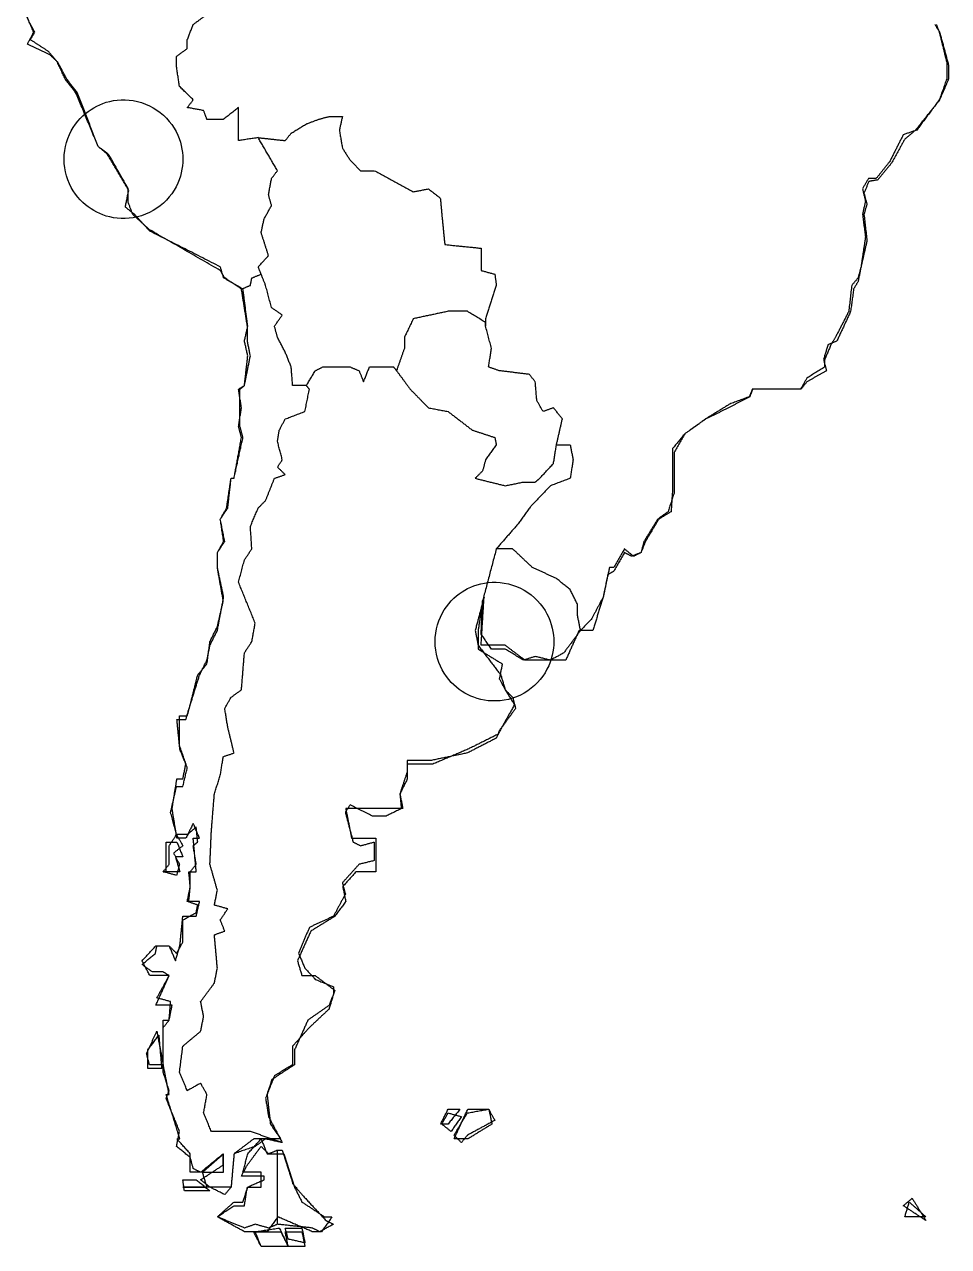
# Model space of a CAD drawing. Header units: millimetres. Extents: x 4 to 525, y -334 to -6.
# Drawn here: x 141.1 to 207, y -334.2 to -247 of the extents above; entities that cross this region are included whole.
import ezdxf

# ---------------------------------------------------------------- set-up
doc = ezdxf.new("R2010")
doc.units = ezdxf.units.MM
for name, color, linetype in [('B_LU4AA', 7, 'CONTINUOUS'), ('B_OA4B', 7, 'CONTINUOUS'), ('boundaries667', 7, 'CONTINUOUS'), ('boundaries722', 7, 'CONTINUOUS'), ('boundaries726', 7, 'CONTINUOUS'), ('boundaries760', 7, 'CONTINUOUS'), ('boundaries766', 7, 'CONTINUOUS'), ('boundaries788', 7, 'CONTINUOUS'), ('boundaries789', 7, 'CONTINUOUS'), ('boundaries794', 7, 'CONTINUOUS'), ('boundaries797', 7, 'CONTINUOUS'), ('boundaries799', 7, 'CONTINUOUS'), ('boundaries805', 7, 'CONTINUOUS'), ('boundaries808', 7, 'CONTINUOUS'), ('boundaries811', 7, 'CONTINUOUS'), ('boundaries814', 7, 'CONTINUOUS'), ('boundaries821', 7, 'CONTINUOUS'), ('boundaries822', 7, 'CONTINUOUS'), ('boundaries823', 7, 'CONTINUOUS'), ('boundaries824', 7, 'CONTINUOUS'), ('boundaries828', 7, 'CONTINUOUS'), ('boundaries829', 7, 'CONTINUOUS'), ('boundaries831', 7, 'CONTINUOUS'), ('boundaries832', 7, 'CONTINUOUS'), ('boundaries833', 7, 'CONTINUOUS'), ('boundaries834', 7, 'CONTINUOUS'), ('boundaries835', 7, 'CONTINUOUS'), ('boundaries837', 7, 'CONTINUOUS'), ('boundaries838', 7, 'CONTINUOUS'), ('boundaries840', 7, 'CONTINUOUS'), ('boundaries841', 7, 'CONTINUOUS'), ('mapOutline', 7, 'CONTINUOUS'), ('mapOutline001', 7, 'CONTINUOUS'), ('mapOutline002', 7, 'CONTINUOUS'), ('mapOutline003', 7, 'CONTINUOUS'), ('mapOutline005', 7, 'CONTINUOUS'), ('mapOutline006', 7, 'CONTINUOUS'), ('mapOutline007', 7, 'CONTINUOUS'), ('mapOutline009', 7, 'CONTINUOUS'), ('mapOutline010', 7, 'CONTINUOUS'), ('mapOutline252', 7, 'CONTINUOUS')]:
    doc.layers.add(name, color=color, linetype=linetype)

msp = doc.modelspace()

# ---------------------------------------------------------------- linework, layer by layer
at = {"layer": 'B_LU4AA'}
msp.add_open_spline([(178.858, -291.042), (178.86, -290.433), (178.722, -289.735), (178.37, -289.068), (178.023, -288.401), (177.451, -287.781), (176.742, -287.375), (176.036, -286.964), (175.213, -286.779), (174.462, -286.811), (173.708, -286.84), (173.035, -287.07), (172.508, -287.375), (171.98, -287.679), (171.445, -288.147), (171.043, -288.786), (170.64, -289.419), (170.388, -290.225), (170.392, -291.042), (170.388, -291.859), (170.64, -292.664), (171.043, -293.298), (171.445, -293.937), (171.98, -294.405), (172.508, -294.708), (173.035, -295.013), (173.708, -295.243), (174.462, -295.272), (175.213, -295.304), (176.036, -295.119), (176.742, -294.708), (177.451, -294.302), (178.023, -293.682), (178.37, -293.016), (178.722, -292.348), (178.86, -291.65), (178.858, -291.042)], degree=3, knots=[0, 0, 0, 0, 0.523599, 0.523599, 0.523599, 1.0472, 1.0472, 1.0472, 1.5708, 1.5708, 1.5708, 2.0944, 2.0944, 2.0944, 2.61799, 2.61799, 2.61799, 3.14159, 3.14159, 3.14159, 3.66519, 3.66519, 3.66519, 4.18879, 4.18879, 4.18879, 4.71239, 4.71239, 4.71239, 5.23599, 5.23599, 5.23599, 5.75959, 5.75959, 5.75959, 6.28319, 6.28319, 6.28319, 6.28319], dxfattribs=at)
at = {"layer": 'B_OA4B'}
msp.add_open_spline([(152.4, -256.646), (152.401, -256.037), (152.264, -255.339), (151.912, -254.672), (151.565, -254.006), (150.992, -253.385), (150.283, -252.98), (149.577, -252.568), (148.754, -252.383), (148.004, -252.416), (147.25, -252.444), (146.577, -252.674), (146.05, -252.98), (145.522, -253.283), (144.986, -253.751), (144.585, -254.39), (144.181, -255.023), (143.93, -255.829), (143.933, -256.646), (143.93, -257.463), (144.181, -258.268), (144.585, -258.902), (144.986, -259.541), (145.522, -260.009), (146.05, -260.312), (146.577, -260.617), (147.25, -260.848), (148.004, -260.876), (148.754, -260.909), (149.577, -260.723), (150.283, -260.312), (150.992, -259.906), (151.565, -259.286), (151.912, -258.62), (152.264, -257.953), (152.401, -257.255), (152.4, -256.646)], degree=3, knots=[0, 0, 0, 0, 0.523599, 0.523599, 0.523599, 1.0472, 1.0472, 1.0472, 1.5708, 1.5708, 1.5708, 2.0944, 2.0944, 2.0944, 2.61799, 2.61799, 2.61799, 3.14159, 3.14159, 3.14159, 3.66519, 3.66519, 3.66519, 4.18879, 4.18879, 4.18879, 4.71239, 4.71239, 4.71239, 5.23599, 5.23599, 5.23599, 5.75959, 5.75959, 5.75959, 6.28319, 6.28319, 6.28319, 6.28319], dxfattribs=at)
at = {"layer": 'boundaries667'}
for points in [[(206.137, -247.041), (206.349, -247.597)], [(206.349, -247.597), (206.878, -249.74)], [(206.878, -249.74), (206.878, -250.931)], [(206.878, -250.931), (206.349, -252.413)], [(206.349, -252.413), (204.735, -254.582)], [(203.782, -254.9), (202.803, -256.831)], [(204.735, -254.582), (203.782, -254.9)], [(202.803, -256.831), (201.851, -258.022)], [(201.295, -258.022), (200.872, -258.762)], [(200.872, -258.762), (201.083, -259.636)], [(201.851, -258.022), (201.295, -258.022)], [(201.083, -259.636), (200.872, -260.588)], [(200.872, -260.588), (201.083, -262.202)], [(201.083, -262.202), (200.766, -264.319)], [(200.766, -264.319), (200.554, -265.113)], [(200.104, -265.642), (199.893, -267.494)], [(200.554, -265.112), (200.104, -265.642)], [(199.893, -267.494), (198.94, -269.346)], [(198.623, -269.875), (198.173, -270.933)], [(198.94, -269.346), (198.623, -269.875)], [(198.173, -270.933), (198.173, -271.462)], [(198.173, -271.462), (196.903, -272.256)], [(196.903, -272.256), (196.453, -273.05)], [(192.802, -273.579), (191.4, -274.108)], [(193.014, -273.05), (192.802, -273.579)], [(194.098, -273.05), (193.014, -273.05)], [(194.522, -273.05), (194.098, -273.05)], [(196.453, -273.05), (194.522, -273.05)], [(191.4, -274.108), (189.68, -275.167)], [(189.68, -275.167), (188.198, -276.225)], [(188.198, -276.225), (187.325, -277.283)], [(187.325, -277.283), (187.325, -280.194)], [(187.325, -280.194), (187.219, -281.781)], [(187.219, -281.781), (186.346, -282.31)], [(186.346, -282.31), (185.394, -283.898)], [(185.394, -283.898), (185.076, -284.692)], [(183.885, -284.692), (183.145, -286.015)], [(184.415, -284.956), (183.885, -284.692)], [(185.076, -284.692), (184.415, -284.956)], [(182.695, -286.279), (182.377, -287.867)], [(183.145, -286.015), (182.695, -286.279)], [(182.377, -287.867), (181.531, -289.454)], [(181.531, -289.454), (180.763, -290.248)]]:
    msp.add_open_spline(points, degree=1, dxfattribs=at)
at = {"layer": 'boundaries722'}
for points in [[(141.843, -247.597), (141.102, -246.195)], [(141.526, -248.126), (141.843, -247.597)], [(142.822, -248.973), (141.526, -248.126)], [(143.457, -249.74), (142.822, -248.973)], [(144.013, -250.931), (143.457, -249.74)], [(144.754, -251.883), (144.013, -250.931)], [(146.367, -255.746), (144.754, -251.883)], [(147.108, -256.302), (146.367, -255.746)], [(148.511, -258.762), (147.108, -256.302)], [(148.511, -259.741), (148.511, -258.763)], [(148.828, -260.588), (148.511, -259.741)], [(150.019, -261.673), (148.828, -260.588)], [(155.072, -264.583), (150.019, -261.673)], [(155.39, -265.113), (155.072, -264.583)], [(156.58, -265.906), (155.39, -265.113)]]:
    msp.add_open_spline(points, degree=1, dxfattribs=at)
at = {"layer": 'boundaries726'}
for points in [[(153.141, -247.041), (154.437, -246.089)], [(152.718, -248.126), (153.141, -247.041)], [(152.718, -248.761), (152.718, -248.126)], [(151.95, -249.317), (152.718, -248.761)], [(151.95, -250.058), (151.95, -249.317)], [(152.162, -251.46), (151.95, -250.058)], [(153.141, -252.413), (152.162, -251.46)], [(152.718, -252.968), (153.141, -252.413)], [(153.882, -253.18), (152.718, -252.968)], [(154.12, -253.815), (153.882, -253.18)], [(156.369, -252.968), (155.284, -253.815)], [(156.369, -255.323), (156.369, -252.968)], [(155.284, -253.815), (154.12, -253.815)], [(157.771, -255.111), (156.369, -255.323)]]:
    msp.add_open_spline(points, degree=1, dxfattribs=at)
at = {"layer": 'boundaries760'}
for points in [[(160.126, -254.794), (161.211, -254.132)], [(161.211, -254.132), (162.057, -253.815)], [(162.057, -253.815), (162.825, -253.603)], [(162.825, -253.603), (163.777, -253.603)], [(163.777, -253.603), (163.565, -254.582)], [(157.771, -255.111), (159.702, -255.323)], [(159.702, -255.323), (160.126, -254.794)], [(163.565, -254.582), (163.777, -255.852)], [(163.777, -255.852), (164.333, -256.725)], [(164.333, -256.725), (165.074, -257.466)], [(165.074, -257.466), (166.053, -257.466)], [(166.053, -257.466), (168.831, -258.974)], [(168.831, -258.974), (169.915, -258.763)], [(169.915, -258.762), (170.762, -259.424)], [(170.762, -259.424), (170.868, -260.588)], [(170.868, -260.588), (171.08, -262.731)], [(171.08, -262.731), (173.672, -262.996)], [(173.672, -262.996), (173.672, -264.583)], [(173.672, -264.583), (174.651, -264.848)], [(174.651, -264.848), (174.757, -265.642)], [(174.757, -265.642), (173.99, -268.023)], [(173.99, -268.023), (173.99, -268.552)]]:
    msp.add_open_spline(points, degree=1, dxfattribs=at)
at = {"layer": 'boundaries766'}
for points in [[(159.147, -257.466), (157.771, -255.111)], [(158.724, -258.022), (159.147, -257.466)], [(158.512, -259.186), (158.724, -258.022)], [(158.724, -259.953), (158.512, -259.186)], [(158.194, -260.906), (158.724, -259.953)], [(157.983, -261.885), (158.194, -260.906)], [(158.512, -263.525), (157.983, -261.885)], [(157.771, -264.319), (158.512, -263.525)], [(157.983, -264.848), (157.771, -264.319)]]:
    msp.add_open_spline(points, degree=1, dxfattribs=at)
at = {"layer": 'boundaries788'}
for points in [[(158.3, -265.642), (157.983, -264.848)], [(158.724, -267.229), (158.3, -265.642)], [(159.491, -267.758), (158.724, -267.229)], [(158.935, -268.552), (159.491, -267.758)], [(159.147, -269.346), (158.935, -268.552)], [(159.702, -270.404), (159.147, -269.346)], [(160.126, -271.462), (159.702, -270.404)], [(160.232, -272.785), (160.126, -271.462)], [(161.211, -272.785), (160.232, -272.785)]]:
    msp.add_open_spline(points, degree=1, dxfattribs=at)
at = {"layer": 'boundaries789'}
for points in [[(157.321, -265.113), (157.983, -264.848)], [(156.58, -265.906), (157.215, -265.642)], [(157.215, -265.642), (157.321, -265.112)]]:
    msp.add_open_spline(points, degree=1, dxfattribs=at)
at = {"layer": 'boundaries794'}
for points in [[(157.004, -268.552), (156.58, -265.906)], [(157.004, -269.61), (157.004, -268.552)], [(157.215, -270.669), (157.004, -269.61)], [(156.792, -272.785), (157.215, -270.669)], [(156.369, -273.05), (156.792, -272.785)], [(156.58, -274.373), (156.369, -273.05)], [(156.369, -275.696), (156.58, -274.373)], [(156.58, -276.49), (156.369, -275.696)], [(156.051, -279.4), (156.58, -276.49)], [(155.601, -281.517), (155.84, -279.4)], [(155.84, -279.4), (156.051, -279.4)], [(155.072, -282.31), (155.601, -281.517)], [(155.39, -283.898), (155.072, -282.31)], [(154.861, -284.692), (155.39, -283.898)], [(154.861, -285.75), (154.861, -284.692)], [(155.284, -288.131), (154.861, -285.75)], [(154.861, -289.983), (155.284, -288.131)], [(154.331, -291.042), (154.861, -289.983)], [(154.12, -292.629), (154.331, -291.042)], [(153.458, -293.423), (154.12, -292.629)], [(152.929, -295.54), (153.458, -293.423)], [(152.717, -296.333), (152.929, -295.54)], [(152.162, -298.45), (152.162, -296.333)], [(152.162, -296.333), (152.717, -296.333)], [(152.717, -300.038), (152.162, -298.45)], [(152.4, -301.36), (152.718, -300.038)], [(151.527, -303.212), (151.95, -301.36)], [(151.95, -301.36), (152.4, -301.36)], [(151.95, -304.8), (151.527, -303.212)], [(152.717, -304.8), (151.95, -304.8)], [(153.352, -304.271), (152.717, -304.8)], [(153.458, -305.329), (153.353, -304.271)], [(153.141, -305.594), (153.458, -305.329)], [(153.352, -306.917), (153.141, -305.594)], [(152.929, -307.446), (153.352, -306.917)], [(152.929, -308.504), (152.929, -307.446)], [(152.717, -309.562), (152.929, -308.504)], [(153.458, -309.827), (152.717, -309.562)], [(153.352, -310.356), (153.458, -309.827)], [(152.4, -310.885), (153.352, -310.356)], [(152.4, -312.473), (152.4, -310.885)], [(150.442, -313.267), (150.548, -312.737)], [(150.548, -312.738), (151.421, -312.738)], [(151.421, -312.737), (151.95, -313.267)], [(151.95, -313.267), (152.4, -312.473)], [(149.49, -314.06), (150.442, -313.267)], [(150.23, -314.59), (149.49, -314.06)], [(150.998, -314.59), (150.23, -314.59)], [(150.548, -316.442), (151.421, -314.854)], [(151.421, -314.854), (150.998, -314.59)], [(151.527, -316.706), (150.548, -316.442)], [(151.421, -318.029), (151.527, -316.706)], [(150.998, -318.558), (151.421, -318.029)], [(150.998, -321.733), (150.998, -318.558)], [(151.421, -323.056), (150.998, -321.733)], [(151.209, -323.585), (151.421, -323.056)], [(152.162, -325.967), (151.209, -323.585)], [(151.95, -327.025), (152.162, -325.967)], [(158.3, -326.496), (157.559, -327.025)], [(159.491, -326.76), (158.3, -326.496)], [(152.929, -327.819), (151.95, -327.025)], [(155.284, -327.554), (153.67, -328.877)], [(155.284, -328.348), (155.284, -327.554)], [(156.051, -327.554), (155.84, -329.935)], [(157.559, -327.025), (156.051, -327.554)], [(153.141, -328.613), (152.929, -327.819)], [(153.67, -329.406), (155.284, -328.348)], [(153.67, -328.877), (153.141, -328.613)], [(154.331, -329.935), (153.67, -329.406)], [(155.39, -330.465), (154.331, -329.935)], [(155.84, -329.935), (155.39, -330.465)]]:
    msp.add_open_spline(points, degree=1, dxfattribs=at)
at = {"layer": 'boundaries797'}
for points in [[(168.831, -268.023), (168.196, -269.346)], [(171.318, -267.494), (168.831, -268.023)], [(172.694, -267.494), (171.318, -267.494)], [(173.99, -268.288), (172.694, -267.494)], [(173.99, -268.552), (173.99, -268.288)], [(168.196, -269.346), (168.196, -270.14)], [(168.196, -270.14), (167.64, -271.727)]]:
    msp.add_open_spline(points, degree=1, dxfattribs=at)
at = {"layer": 'boundaries799'}
for points in [[(174.413, -270.14), (173.99, -268.552)], [(174.202, -271.462), (174.413, -270.14)], [(174.969, -271.727), (174.202, -271.462)], [(177.112, -271.992), (174.969, -271.727)], [(177.535, -272.521), (177.112, -271.992)], [(177.641, -273.844), (177.535, -272.521)], [(178.091, -274.638), (177.641, -273.844)], [(178.832, -274.373), (178.091, -274.638)], [(179.467, -275.167), (178.832, -274.373)], [(179.044, -277.019), (179.467, -275.167)]]:
    msp.add_open_spline(points, degree=1, dxfattribs=at)
at = {"layer": 'boundaries805'}
for points in [[(161.211, -272.785), (161.846, -271.727)], [(161.846, -271.727), (162.375, -271.462)], [(162.375, -271.462), (164.333, -271.462)], [(164.333, -271.462), (164.968, -271.727)], [(164.968, -271.727), (165.285, -272.521)], [(165.285, -272.521), (165.709, -271.462)], [(165.709, -271.462), (167.428, -271.462)], [(167.428, -271.462), (167.64, -271.727)]]:
    msp.add_open_spline(points, degree=1, dxfattribs=at)
at = {"layer": 'boundaries808'}
for points in [[(167.64, -271.727), (168.619, -273.05)], [(168.619, -273.05), (169.915, -274.373)], [(169.915, -274.373), (171.318, -274.638)], [(171.318, -274.637), (173.037, -275.96)], [(173.037, -275.96), (174.651, -276.49)], [(174.757, -277.019), (173.99, -278.077)], [(174.651, -276.49), (174.757, -277.019)], [(178.832, -278.342), (179.044, -277.019)], [(173.99, -278.077), (173.778, -278.871)], [(177.853, -279.4), (178.832, -278.342)], [(173.778, -278.871), (173.249, -279.4)], [(173.249, -279.4), (175.392, -279.929)], [(175.392, -279.929), (176.689, -279.665)], [(176.689, -279.665), (177.535, -279.665)], [(177.535, -279.665), (177.853, -279.4)]]:
    msp.add_open_spline(points, degree=1, dxfattribs=at)
at = {"layer": 'boundaries811'}
for points in [[(161.105, -274.637), (161.422, -273.05)], [(161.422, -273.05), (161.211, -272.785)], [(159.279, -275.96), (159.702, -275.167)], [(159.702, -275.167), (161.105, -274.637)], [(159.147, -276.754), (159.279, -275.96)], [(159.491, -278.077), (159.147, -276.754)], [(159.147, -278.606), (159.491, -278.077)], [(159.702, -279.135), (159.147, -278.606)], [(158.3, -280.988), (158.935, -279.4)], [(158.935, -279.4), (159.702, -279.135)], [(157.771, -281.517), (158.3, -280.987)], [(157.215, -282.84), (157.771, -281.517)], [(157.321, -284.427), (157.215, -282.84)], [(156.792, -285.221), (157.321, -284.427)], [(156.369, -286.808), (156.792, -285.221)], [(157.559, -289.719), (156.369, -286.808)], [(157.321, -291.042), (157.559, -289.719)], [(156.58, -294.481), (156.792, -291.835)], [(156.792, -291.835), (157.321, -291.042)], [(155.84, -295.01), (156.58, -294.481)], [(155.39, -295.804), (155.84, -295.01)], [(155.601, -297.127), (155.39, -295.804)], [(156.051, -298.979), (155.601, -297.127)], [(155.072, -300.567), (155.284, -299.244)], [(155.284, -299.244), (156.051, -298.979)], [(154.649, -301.89), (155.072, -300.567)], [(154.437, -304.535), (154.649, -301.89)], [(154.331, -306.917), (154.437, -304.535)], [(154.861, -308.769), (154.331, -306.917)], [(154.649, -309.827), (154.861, -308.769)], [(155.601, -310.092), (154.649, -309.827)], [(155.072, -310.885), (155.601, -310.092)], [(155.39, -311.679), (155.072, -310.885)], [(154.649, -311.944), (155.39, -311.679)], [(154.861, -314.325), (154.649, -311.944)], [(154.649, -315.383), (154.861, -314.325)], [(153.67, -316.706), (154.649, -315.383)], [(153.882, -317.765), (153.67, -316.706)], [(153.67, -318.823), (153.882, -317.765)], [(152.4, -319.881), (153.67, -318.823)], [(152.162, -321.733), (152.4, -319.881)], [(152.717, -323.056), (152.162, -321.733)], [(153.67, -322.527), (152.718, -323.056)], [(154.12, -323.321), (153.67, -322.527)], [(153.882, -324.644), (154.12, -323.321)], [(154.437, -325.967), (153.882, -324.644)], [(157.215, -325.967), (154.437, -325.967)], [(159.491, -326.76), (157.215, -325.967)]]:
    msp.add_open_spline(points, degree=1, dxfattribs=at)
at = {"layer": 'boundaries814'}
for points in [[(179.044, -277.019), (180.022, -277.019)], [(180.022, -277.019), (180.234, -278.077)], [(180.234, -278.077), (180.022, -279.4)], [(180.022, -279.4), (178.62, -279.929)], [(178.62, -279.929), (177.112, -281.517)], [(177.112, -281.517), (176.371, -282.575)], [(176.371, -282.575), (174.757, -284.427)]]:
    msp.add_open_spline(points, degree=1, dxfattribs=at)
at = {"layer": 'boundaries821'}
for points in [[(175.921, -284.427), (174.757, -284.427)], [(177.324, -285.75), (175.921, -284.427)], [(179.044, -286.544), (177.324, -285.75)], [(180.023, -287.337), (179.044, -286.544)], [(180.552, -288.396), (180.023, -287.337)], [(180.552, -289.19), (180.552, -288.396)], [(180.763, -290.248), (180.552, -289.19)]]:
    msp.add_open_spline(points, degree=1, dxfattribs=at)
at = {"layer": 'boundaries822'}
msp.add_open_spline([(174.757, -284.427), (173.778, -288.131)], degree=1, dxfattribs=at)
at = {"layer": 'boundaries823'}
for points in [[(173.672, -290.512), (173.778, -288.131)], [(174.413, -291.571), (173.672, -290.512)], [(180.763, -290.248), (179.573, -291.835)], [(175.392, -291.571), (174.413, -291.571)], [(176.689, -292.365), (175.392, -291.571)], [(179.573, -291.835), (178.62, -292.365)], [(177.535, -292.1), (176.689, -292.365)], [(178.62, -292.365), (177.535, -292.1)]]:
    msp.add_open_spline(points, degree=1, dxfattribs=at)
at = {"layer": 'boundaries824'}
for points in [[(173.778, -288.131), (173.461, -290.248)], [(173.461, -290.248), (173.461, -291.571)], [(173.461, -291.571), (175.181, -292.629)], [(175.181, -292.629), (174.969, -293.688)], [(174.969, -293.688), (175.392, -294.481)], [(175.392, -294.481), (175.921, -295.01)], [(175.921, -295.01), (176.133, -295.804)], [(176.133, -295.804), (174.969, -297.392)], [(174.757, -297.921), (172.694, -298.979)], [(174.969, -297.392), (174.757, -297.921)], [(170.127, -299.508), (168.407, -299.508)], [(168.407, -299.508), (168.407, -300.302)], [(172.694, -298.979), (170.127, -299.508)], [(168.407, -300.302), (167.878, -301.89)], [(167.878, -301.89), (167.984, -302.948)], [(164.333, -302.683), (163.989, -303.212)], [(165.92, -303.477), (164.333, -302.683)], [(167.984, -302.948), (166.899, -303.477)], [(163.989, -303.212), (164.544, -305.329)], [(166.899, -303.477), (165.92, -303.477)], [(164.544, -305.329), (165.074, -305.594)], [(165.074, -305.594), (166.053, -305.329)], [(166.053, -305.329), (166.053, -306.652)], [(166.053, -306.652), (164.968, -306.917)], [(164.968, -306.917), (163.777, -308.24)], [(163.777, -308.24), (163.989, -309.033)], [(163.989, -309.033), (163.142, -310.621)], [(163.142, -310.621), (161.422, -311.415)], [(161.422, -311.415), (160.655, -313.267)], [(160.655, -313.267), (161.105, -314.325)], [(161.105, -314.325), (161.846, -315.119)], [(161.846, -315.119), (163.142, -315.648)], [(163.142, -316.177), (162.825, -317.235)], [(163.142, -315.648), (163.142, -316.177)], [(162.825, -317.235), (161.422, -318.558)], [(161.422, -318.558), (160.232, -319.881)], [(160.232, -319.881), (160.232, -321.204)], [(160.232, -321.204), (158.935, -321.998)], [(158.935, -321.998), (158.3, -323.585)], [(158.3, -323.585), (158.512, -324.908)], [(158.512, -324.908), (159.491, -326.76)]]:
    msp.add_open_spline(points, degree=1, dxfattribs=at)
at = {"layer": 'boundaries828'}
for points in [[(151.421, -305.594), (151.95, -304.8)], [(151.95, -304.8), (152.4, -305.594)], [(151.421, -306.917), (151.421, -305.594)], [(152.4, -305.594), (151.739, -306.123)], [(151.739, -306.123), (152.162, -306.917)], [(150.998, -307.446), (151.421, -306.917)], [(151.95, -307.71), (150.998, -307.446)], [(152.162, -306.917), (151.95, -307.71)]]:
    msp.add_open_spline(points, degree=1, dxfattribs=at)
at = {"layer": 'boundaries829'}
for points in [[(149.807, -320.41), (150.548, -318.823)], [(150.548, -318.823), (150.998, -321.204)], [(150.019, -321.204), (149.807, -320.41)], [(150.998, -321.204), (150.019, -321.204)]]:
    msp.add_open_spline(points, degree=1, dxfattribs=at)
at = {"layer": 'boundaries831'}
for points in [[(171.741, -326.231), (172.694, -324.644)], [(172.694, -324.644), (174.202, -324.379)], [(174.202, -324.379), (174.651, -325.173)], [(174.651, -325.173), (172.694, -326.231)], [(172.27, -326.76), (171.741, -326.231)], [(172.694, -326.231), (172.27, -326.76)]]:
    msp.add_open_spline(points, degree=1, dxfattribs=at)
at = {"layer": 'boundaries832'}
for points in [[(170.868, -325.438), (171.318, -324.644)], [(171.318, -324.644), (172.27, -324.908)], [(172.27, -324.908), (171.529, -325.967)], [(171.529, -325.967), (170.868, -325.438)]]:
    msp.add_open_spline(points, degree=1, dxfattribs=at)
at = {"layer": 'boundaries833'}
for points in [[(157.004, -328.348), (157.983, -327.025)], [(157.983, -327.025), (158.512, -327.554)], [(158.512, -327.554), (159.147, -327.29)], [(156.58, -329.142), (157.004, -328.348)], [(158.194, -329.142), (156.58, -329.142)], [(158.194, -329.406), (158.194, -329.142)], [(156.792, -331.258), (157.004, -329.935)], [(157.004, -329.935), (158.194, -329.406)], [(154.861, -332.052), (156.051, -331.258)], [(156.051, -331.258), (156.792, -331.258)], [(156.792, -332.846), (154.861, -332.052)], [(157.559, -332.581), (156.792, -332.846)], [(158.512, -332.846), (157.559, -332.581)], [(159.147, -332.581), (158.512, -332.846)]]:
    msp.add_open_spline(points, degree=1, dxfattribs=at)
at = {"layer": 'boundaries834'}
for points in [[(159.147, -327.29), (159.491, -327.29)], [(159.491, -327.29), (160.232, -329.671)], [(160.232, -329.671), (160.893, -330.465)], [(160.893, -330.465), (162.613, -332.317)], [(161.634, -332.846), (159.147, -332.581)], [(163.142, -332.581), (162.163, -333.11)], [(162.613, -332.317), (163.142, -332.581)], [(162.163, -333.11), (161.634, -332.846)]]:
    msp.add_open_spline(points, degree=1, dxfattribs=at)
at = {"layer": 'boundaries835'}
msp.add_open_spline([(159.147, -332.581), (159.147, -327.29)], degree=1, dxfattribs=at)
at = {"layer": 'boundaries837'}
for points in [[(152.506, -330.2), (152.4, -329.406)], [(152.4, -329.406), (153.353, -329.406)], [(154.331, -330.2), (152.506, -330.2)], [(153.353, -329.406), (154.331, -330.2)]]:
    msp.add_open_spline(points, degree=1, dxfattribs=at)
at = {"layer": 'boundaries838'}
for points in [[(203.782, -331.258), (204.417, -330.729)], [(204.417, -330.729), (205.396, -332.317)], [(205.396, -332.317), (203.782, -331.258)]]:
    msp.add_open_spline(points, degree=1, dxfattribs=at)
at = {"layer": 'boundaries840'}
for points in [[(159.914, -333.64), (159.703, -332.846)], [(159.703, -332.846), (160.893, -332.846)], [(161.105, -333.904), (159.914, -333.64)], [(160.893, -332.846), (161.105, -333.904)]]:
    msp.add_open_spline(points, degree=1, dxfattribs=at)
at = {"layer": 'boundaries841'}
for points in [[(157.559, -333.11), (159.279, -332.846)], [(157.983, -334.169), (157.559, -333.11)], [(159.279, -332.846), (159.914, -334.169)], [(159.914, -334.169), (157.983, -334.169)]]:
    msp.add_open_spline(points, degree=1, dxfattribs=at)
at = {"layer": 'mapOutline'}
for points in [[(157.983, -334.169), (157.454, -333.11)], [(157.454, -333.11), (159.385, -333.11)], [(159.385, -333.11), (159.914, -334.169)], [(159.914, -334.169), (157.983, -334.169)]]:
    msp.add_open_spline(points, degree=1, dxfattribs=at)
at = {"layer": 'mapOutline001'}
for points in [[(159.914, -334.169), (159.703, -333.11)], [(159.703, -333.11), (160.893, -333.11)], [(160.893, -333.11), (161.105, -334.169)], [(161.105, -334.169), (159.914, -334.169)]]:
    msp.add_open_spline(points, degree=1, dxfattribs=at)
at = {"layer": 'mapOutline002'}
for points in [[(203.888, -332.052), (204.205, -330.994)], [(204.205, -330.994), (205.396, -332.052)], [(205.396, -332.052), (203.888, -332.052)]]:
    msp.add_open_spline(points, degree=1, dxfattribs=at)
at = {"layer": 'mapOutline003'}
for points in [[(152.612, -329.935), (152.4, -329.935)], [(152.4, -329.935), (153.353, -329.935)], [(154.12, -329.935), (152.612, -329.935)], [(153.353, -329.935), (154.12, -329.935)]]:
    msp.add_open_spline(points, degree=1, dxfattribs=at)
at = {"layer": 'mapOutline005'}
for points in [[(157.03, -327.554), (157.983, -326.496)], [(157.983, -326.496), (158.406, -327.554)], [(156.686, -328.877), (157.03, -327.554)], [(158.406, -327.554), (159.173, -327.554)], [(159.173, -327.554), (159.597, -327.554)], [(159.597, -327.554), (160.364, -329.935)], [(157.983, -328.877), (156.686, -328.877)], [(157.983, -329.935), (157.983, -328.877)], [(156.686, -330.994), (157.03, -329.935)], [(157.03, -329.935), (157.983, -329.935)], [(160.364, -329.935), (160.893, -330.994)], [(154.861, -332.052), (156.051, -330.994)], [(156.051, -330.994), (156.686, -330.994)], [(160.893, -330.994), (162.507, -332.052)], [(156.792, -333.11), (154.861, -332.052)], [(159.173, -332.052), (158.406, -333.11)], [(161.634, -333.11), (159.173, -332.052)], [(163.036, -332.052), (162.295, -333.11)], [(162.507, -332.052), (163.036, -332.052)], [(157.665, -333.11), (156.792, -333.11)], [(158.406, -333.11), (157.665, -333.11)], [(162.295, -333.11), (161.634, -333.11)]]:
    msp.add_open_spline(points, degree=1, dxfattribs=at)
at = {"layer": 'mapOutline006'}
for points in [[(170.789, -325.438), (171.318, -324.379)], [(172.164, -324.379), (171.318, -325.438)], [(171.318, -324.379), (172.164, -324.379)], [(171.318, -325.438), (170.789, -325.438)]]:
    msp.add_open_spline(points, degree=1, dxfattribs=at)
at = {"layer": 'mapOutline007'}
for points in [[(171.741, -326.496), (172.72, -324.379)], [(172.72, -324.379), (174.228, -324.379)], [(174.228, -324.379), (174.44, -325.438)], [(174.44, -325.438), (172.72, -326.496)], [(172.297, -326.496), (171.741, -326.496)], [(172.72, -326.496), (172.297, -326.496)]]:
    msp.add_open_spline(points, degree=1, dxfattribs=at)
at = {"layer": 'mapOutline009'}
for points in [[(149.913, -320.146), (150.68, -319.087)], [(150.68, -319.087), (150.892, -321.469)], [(149.913, -321.469), (149.913, -320.146)], [(150.892, -321.469), (149.913, -321.469)]]:
    msp.add_open_spline(points, degree=1, dxfattribs=at)
at = {"layer": 'mapOutline010'}
for points in [[(151.209, -307.446), (151.209, -305.329)], [(151.209, -305.329), (151.977, -305.329)], [(151.977, -305.329), (152.4, -306.388)], [(152.4, -306.387), (151.871, -306.387)], [(151.871, -306.387), (152.188, -307.446)], [(151.977, -307.446), (150.998, -307.446)], [(150.998, -307.446), (151.209, -307.446)], [(152.188, -307.446), (151.977, -307.446)]]:
    msp.add_open_spline(points, degree=1, dxfattribs=at)
at = {"layer": 'mapOutline252'}
for points in [[(141.764, -247.597), (141.208, -246.301)], [(206.031, -247.041), (206.375, -247.597)], [(141.314, -248.444), (141.764, -247.597)], [(206.375, -247.597), (207.01, -249.952)], [(142.928, -249.211), (141.314, -248.444)], [(143.484, -249.74), (142.928, -249.211)], [(144.119, -250.931), (143.484, -249.74)], [(207.01, -249.952), (207.01, -250.931)], [(144.859, -251.883), (144.119, -250.931)], [(207.01, -250.931), (206.375, -252.412)], [(146.367, -255.746), (144.859, -251.883)], [(206.375, -252.412), (204.655, -254.582)], [(203.888, -255.217), (202.935, -256.937)], [(204.655, -254.582), (203.888, -255.217)], [(147.029, -256.302), (146.367, -255.746)], [(148.537, -258.868), (147.029, -256.302)], [(202.935, -256.937), (201.956, -258.127)], [(201.321, -258.233), (200.978, -259.08)], [(201.956, -258.127), (201.321, -258.233)], [(148.299, -260.059), (148.537, -258.868)], [(200.978, -259.08), (201.189, -259.847)], [(148.96, -260.588), (148.299, -260.059)], [(201.189, -259.847), (200.978, -260.588)], [(150.045, -261.779), (148.96, -260.588)], [(200.978, -260.588), (201.189, -262.467)], [(155.072, -264.319), (150.045, -261.779)], [(201.189, -262.467), (200.766, -264.319)], [(155.31, -265.112), (155.072, -264.319)], [(200.766, -264.319), (200.554, -265.377)], [(156.686, -265.906), (155.31, -265.112)], [(200.554, -265.377), (200.237, -265.906)], [(157.03, -268.552), (156.686, -265.906)], [(200.237, -265.906), (200.025, -267.494)], [(200.025, -267.494), (199.046, -269.61)], [(156.792, -269.61), (157.03, -268.552)], [(157.03, -270.669), (156.792, -269.61)], [(198.411, -269.875), (198.094, -270.933)], [(199.046, -269.61), (198.411, -269.875)], [(156.792, -272.785), (157.03, -270.669)], [(198.094, -270.933), (198.305, -271.727)], [(198.305, -271.727), (196.903, -272.521)], [(196.903, -272.521), (196.48, -273.05)], [(156.475, -273.05), (156.792, -272.785)], [(156.475, -274.373), (156.475, -273.05)], [(192.828, -273.579), (191.32, -274.373)], [(193.04, -273.05), (192.828, -273.579)], [(194.204, -273.05), (193.04, -273.05)], [(194.548, -273.05), (194.204, -273.05)], [(196.48, -273.05), (194.548, -273.05)], [(156.475, -275.696), (156.475, -274.373)], [(191.32, -274.373), (189.706, -275.167)], [(189.706, -275.167), (188.198, -276.225)], [(156.686, -276.49), (156.475, -275.696)], [(156.051, -279.4), (156.686, -276.49)], [(188.198, -276.225), (187.431, -277.548)], [(187.431, -277.548), (187.431, -280.458)], [(155.522, -281.517), (155.84, -279.4)], [(155.84, -279.4), (156.051, -279.4)], [(187.431, -280.458), (187.008, -281.781)], [(155.072, -282.31), (155.522, -281.517)], [(187.008, -281.781), (186.267, -282.31)], [(155.31, -283.898), (155.072, -282.31)], [(186.267, -282.31), (185.288, -283.898)], [(154.861, -284.692), (155.31, -283.898)], [(185.288, -283.898), (185.076, -284.692)], [(154.861, -285.75), (154.861, -284.692)], [(183.885, -284.427), (183.145, -285.75)], [(184.547, -284.956), (183.885, -284.427)], [(185.076, -284.692), (184.547, -284.956)], [(155.31, -287.867), (154.861, -285.75)], [(182.827, -285.75), (182.377, -287.867)], [(183.145, -285.75), (182.827, -285.75)], [(154.861, -290.248), (155.31, -287.867)], [(173.884, -287.867), (173.249, -290.248)], [(173.672, -291.306), (173.884, -287.867)], [(182.377, -287.867), (181.636, -290.248)], [(154.331, -291.306), (154.861, -290.248)], [(173.249, -290.248), (173.461, -291.306)], [(180.657, -290.248), (179.705, -292.365)], [(181.636, -290.248), (180.657, -290.248)], [(154.12, -292.365), (154.331, -291.306)], [(173.461, -291.306), (175.075, -293.423)], [(174.44, -291.306), (173.672, -291.306)], [(175.392, -291.306), (174.44, -291.306)], [(176.795, -292.365), (175.392, -291.306)], [(153.591, -293.423), (154.12, -292.365)], [(177.35, -292.365), (176.795, -292.365)], [(178.726, -292.365), (177.35, -292.365)], [(179.705, -292.365), (178.726, -292.365)], [(152.929, -295.54), (153.591, -293.423)], [(175.075, -293.423), (175.392, -294.481)], [(175.392, -294.481), (176.054, -295.54)], [(152.612, -296.598), (152.929, -295.54)], [(176.054, -295.54), (174.863, -297.656)], [(152.188, -298.715), (151.977, -296.598)], [(151.977, -296.598), (152.612, -296.598)], [(174.863, -297.656), (172.72, -298.715)], [(152.612, -299.773), (152.188, -298.715)], [(172.72, -298.715), (170.233, -299.773)], [(152.4, -300.831), (152.612, -299.773)], [(170.233, -299.773), (168.407, -299.773)], [(168.407, -299.773), (168.407, -300.831)], [(151.633, -302.948), (151.977, -300.831)], [(151.977, -300.831), (152.4, -300.831)], [(168.407, -300.831), (167.878, -301.89)], [(167.878, -301.89), (168.09, -302.948)], [(151.977, -305.065), (151.633, -302.948)], [(164.227, -302.948), (164.015, -302.948)], [(164.015, -302.948), (164.439, -305.065)], [(165.947, -302.948), (164.227, -302.948)], [(166.899, -302.948), (165.947, -302.948)], [(168.09, -302.948), (166.899, -302.948)], [(153.141, -304.006), (152.612, -305.065)], [(153.591, -305.065), (153.141, -304.006)], [(152.612, -305.065), (151.977, -305.065)], [(153.352, -307.446), (153.141, -305.065)], [(153.141, -305.065), (153.591, -305.065)], [(164.439, -305.065), (164.968, -305.065)], [(164.968, -305.065), (166.158, -305.065)], [(166.158, -305.065), (166.158, -307.446)], [(152.929, -308.504), (152.823, -307.446)], [(152.823, -307.446), (153.352, -307.446)], [(164.756, -307.446), (163.804, -308.504)], [(166.158, -307.446), (164.756, -307.446)], [(152.823, -309.562), (152.929, -308.504)], [(163.804, -308.504), (164.015, -309.562)], [(153.591, -309.562), (152.823, -309.562)], [(153.352, -310.621), (153.591, -309.562)], [(164.015, -309.562), (163.248, -310.621)], [(152.188, -312.737), (152.4, -310.621)], [(152.4, -310.621), (153.352, -310.621)], [(163.248, -310.621), (161.528, -311.679)], [(161.528, -311.679), (160.576, -313.796)], [(149.49, -313.796), (150.469, -312.737)], [(150.469, -312.737), (150.68, -312.737)], [(150.68, -312.737), (151.421, -312.737)], [(151.421, -312.737), (151.871, -313.796)], [(151.871, -313.796), (152.188, -312.737)], [(150.045, -314.854), (149.49, -313.796)], [(160.576, -313.796), (160.893, -314.854)], [(150.998, -314.854), (150.045, -314.854)], [(150.469, -316.971), (151.421, -314.854)], [(151.421, -314.854), (150.998, -314.854)], [(160.893, -314.854), (161.846, -314.854)], [(161.846, -314.854), (163.248, -315.913)], [(163.248, -315.912), (162.825, -316.971)], [(151.633, -316.971), (150.469, -316.971)], [(151.421, -318.029), (151.633, -316.971)], [(162.825, -316.971), (161.316, -318.029)], [(150.998, -321.204), (150.998, -318.029)], [(150.998, -318.029), (151.421, -318.029)], [(161.316, -318.029), (160.364, -320.146)], [(160.364, -320.146), (160.364, -321.204)], [(151.421, -323.321), (150.998, -321.204)], [(160.364, -321.204), (158.75, -322.262)], [(158.75, -322.262), (158.406, -323.321)], [(152.188, -326.496), (151.209, -323.321)], [(151.209, -323.321), (151.421, -323.321)], [(158.406, -323.321), (158.644, -325.437)], [(158.644, -325.437), (159.385, -326.496)], [(152.929, -327.554), (151.977, -326.496)], [(151.977, -326.496), (152.188, -326.496)], [(157.454, -326.496), (156.051, -327.554)], [(158.406, -326.496), (157.454, -326.496)], [(159.385, -326.496), (158.406, -326.496)], [(152.929, -328.877), (152.929, -327.554)], [(155.31, -327.554), (153.802, -328.877)], [(155.31, -328.877), (155.31, -327.554)], [(156.051, -327.554), (155.84, -329.935)], [(153.802, -328.877), (152.929, -328.877)], [(154.12, -329.935), (153.802, -328.877)], [(153.802, -328.877), (155.31, -328.877)], [(155.31, -329.935), (154.12, -329.935)], [(155.84, -329.935), (155.31, -329.935)]]:
    msp.add_open_spline(points, degree=1, dxfattribs=at)

doc.saveas('drawing.dxf')
